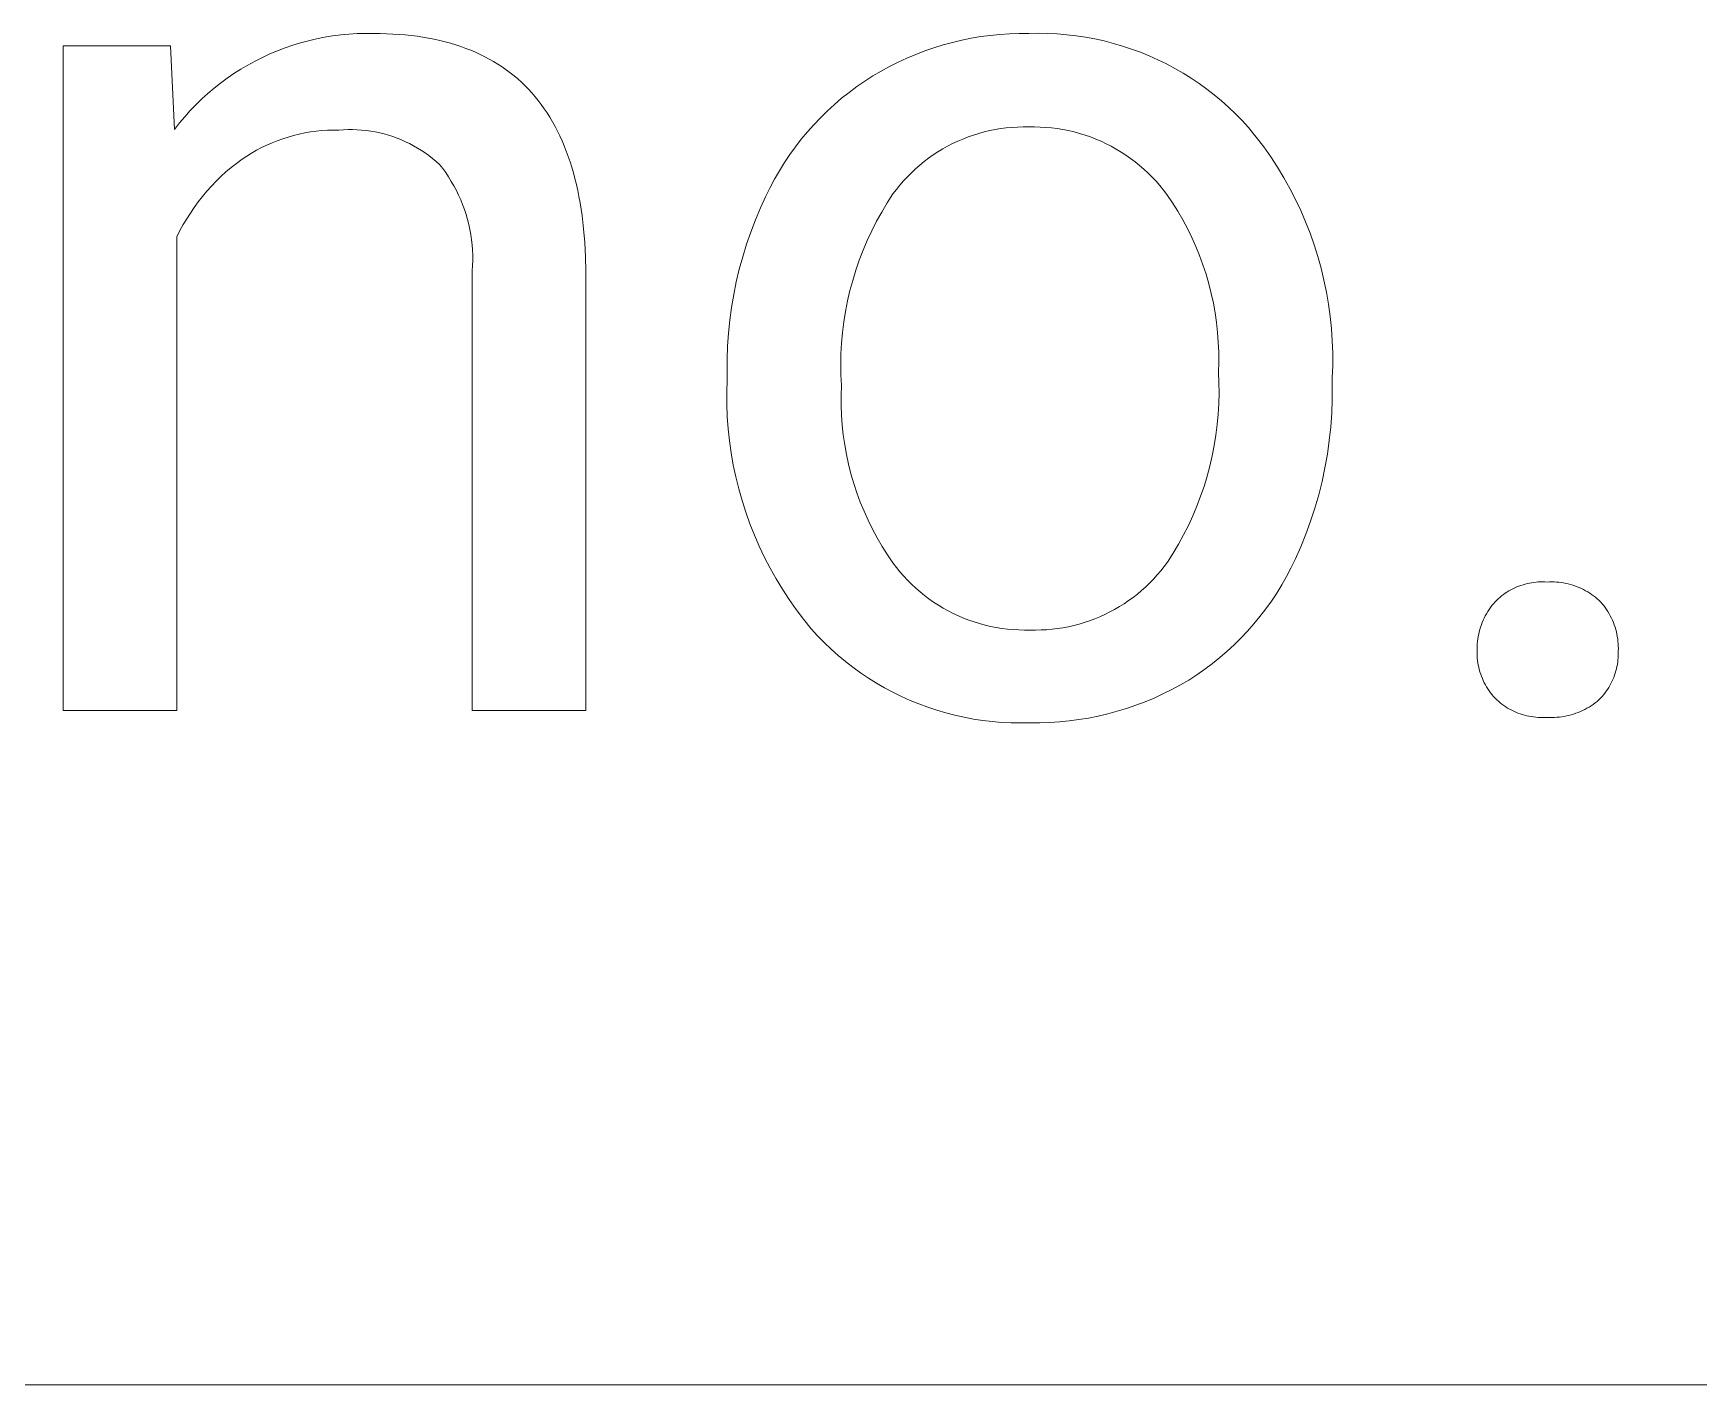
# Model space of a CAD drawing. Header units: millimetres. Extents: x 1434 to 4837, y 1889 to 4267.
# Drawn here: x 3919 to 3979, y 2079.7 to 2128.4 of the extents above; entities that cross this region are included whole.
import ezdxf

# ---------------------------------------------------------------- set-up
doc = ezdxf.new("R2010")
doc.units = ezdxf.units.MM
doc.header["$MEASUREMENT"] = 0
doc.layers.add('Domyślny', color=7, linetype='Continuous', true_color=0x000000)

msp = doc.modelspace()

# ---------------------------------------------------------------- linework, layer by layer
at = {"layer": 'Domyślny', "color": 18, "lineweight": 15, "true_color": 0x000000}
for p, q in [((3920.041, 2103.999), (3920.041, 2127.942)), ((3920.041, 2127.942), (3923.916, 2127.942)), ((3923.916, 2127.942), (3924.052, 2124.928)), ((3927.761, 2127.761), (3928.037, 2127.866)), ((3928.037, 2127.866), (3928.317, 2127.962)), ((3928.317, 2127.962), (3928.599, 2128.048)), ((3928.599, 2128.048), (3928.884, 2128.125)), ((3928.884, 2128.125), (3929.172, 2128.192)), ((3929.172, 2128.192), (3929.461, 2128.249)), ((3929.461, 2128.249), (3929.753, 2128.296)), ((3929.753, 2128.296), (3930.046, 2128.334)), ((3930.046, 2128.334), (3930.34, 2128.362)), ((3930.34, 2128.362), (3930.635, 2128.379)), ((3930.635, 2128.379), (3930.93, 2128.387)), ((3930.93, 2128.387), (3931.225, 2128.384)), ((3931.225, 2128.384), (3931.461, 2128.382)), ((3931.461, 2128.382), (3931.692, 2128.376)), ((3931.692, 2128.376), (3931.921, 2128.365)), ((3931.921, 2128.365), (3932.145, 2128.351)), ((3932.145, 2128.351), (3932.366, 2128.332)), ((3932.366, 2128.332), (3932.583, 2128.309)), ((3932.583, 2128.309), (3932.796, 2128.282)), ((3932.796, 2128.282), (3933.006, 2128.25)), ((3933.006, 2128.25), (3933.212, 2128.215)), ((3933.212, 2128.215), (3933.414, 2128.175)), ((3933.414, 2128.175), (3933.613, 2128.131)), ((3933.613, 2128.131), (3933.808, 2128.083)), ((3933.808, 2128.083), (3933.999, 2128.031)), ((3933.999, 2128.031), (3934.187, 2127.974)), ((3934.187, 2127.974), (3934.371, 2127.914)), ((3934.371, 2127.914), (3934.551, 2127.849)), ((3951.091, 2127.757), (3951.419, 2127.87)), ((3951.419, 2127.87), (3951.751, 2127.973)), ((3951.751, 2127.973), (3952.086, 2128.064)), ((3952.086, 2128.064), (3952.424, 2128.144)), ((3952.424, 2128.144), (3952.765, 2128.213)), ((3952.765, 2128.213), (3953.107, 2128.27)), ((3953.107, 2128.27), (3953.451, 2128.316)), ((3953.451, 2128.316), (3953.797, 2128.35)), ((3953.797, 2128.35), (3954.143, 2128.373)), ((3954.143, 2128.373), (3954.491, 2128.384)), ((3954.491, 2128.384), (3954.838, 2128.383)), ((3954.838, 2128.383), (3955.18, 2128.39)), ((3955.18, 2128.39), (3955.522, 2128.385)), ((3955.522, 2128.385), (3955.864, 2128.369)), ((3955.864, 2128.369), (3956.205, 2128.341)), ((3956.205, 2128.341), (3956.546, 2128.301)), ((3956.546, 2128.301), (3956.884, 2128.25)), ((3956.884, 2128.25), (3957.221, 2128.188)), ((3957.221, 2128.188), (3957.555, 2128.114)), ((3957.555, 2128.114), (3957.886, 2128.029)), ((3957.886, 2128.029), (3958.215, 2127.932)), ((3958.215, 2127.932), (3958.54, 2127.825)), ((3926.698, 2127.248), (3926.957, 2127.39)), ((3926.957, 2127.39), (3927.221, 2127.523)), ((3927.221, 2127.523), (3927.489, 2127.646)), ((3927.489, 2127.646), (3927.761, 2127.761)), ((3934.551, 2127.849), (3934.727, 2127.78)), ((3934.727, 2127.78), (3934.9, 2127.707)), ((3934.9, 2127.707), (3935.069, 2127.629)), ((3935.069, 2127.629), (3935.234, 2127.548)), ((3935.234, 2127.548), (3935.396, 2127.462)), ((3935.396, 2127.462), (3935.554, 2127.372)), ((3935.554, 2127.372), (3935.708, 2127.278)), ((3935.708, 2127.278), (3935.859, 2127.18)), ((3949.821, 2127.196), (3950.132, 2127.352)), ((3950.132, 2127.352), (3950.447, 2127.498)), ((3950.447, 2127.498), (3950.767, 2127.633)), ((3950.767, 2127.633), (3951.091, 2127.757)), ((3958.54, 2127.825), (3958.861, 2127.706)), ((3958.861, 2127.706), (3959.178, 2127.577)), ((3959.178, 2127.577), (3959.49, 2127.437)), ((3959.49, 2127.437), (3959.798, 2127.287)), ((3959.798, 2127.287), (3960.1, 2127.126)), ((3925.714, 2126.597), (3925.951, 2126.772)), ((3925.951, 2126.772), (3926.195, 2126.939)), ((3926.195, 2126.939), (3926.444, 2127.098)), ((3926.444, 2127.098), (3926.698, 2127.248)), ((3935.859, 2127.18), (3936.006, 2127.077)), ((3936.006, 2127.077), (3936.149, 2126.97)), ((3936.149, 2126.97), (3936.289, 2126.86)), ((3936.289, 2126.86), (3936.425, 2126.745)), ((3936.425, 2126.745), (3936.557, 2126.625)), ((3948.642, 2126.47), (3948.926, 2126.667)), ((3948.926, 2126.667), (3949.217, 2126.853)), ((3949.217, 2126.853), (3949.516, 2127.03)), ((3949.516, 2127.03), (3949.821, 2127.196)), ((3960.1, 2127.126), (3960.397, 2126.955)), ((3960.397, 2126.955), (3960.687, 2126.774)), ((3960.687, 2126.774), (3960.972, 2126.583)), ((3925.038, 2126.025), (3925.257, 2126.223)), ((3925.257, 2126.223), (3925.482, 2126.414)), ((3925.482, 2126.414), (3925.714, 2126.597)), ((3936.557, 2126.625), (3936.686, 2126.502)), ((3936.686, 2126.502), (3936.811, 2126.374)), ((3936.811, 2126.374), (3936.932, 2126.243)), ((3936.932, 2126.243), (3937.049, 2126.107)), ((3937.049, 2126.107), (3937.163, 2125.967)), ((3948.094, 2126.049), (3948.364, 2126.264)), ((3948.364, 2126.264), (3948.642, 2126.47)), ((3960.972, 2126.583), (3961.249, 2126.383)), ((3961.249, 2126.383), (3961.52, 2126.173)), ((3961.52, 2126.173), (3961.783, 2125.955)), ((3924.424, 2125.387), (3924.622, 2125.606)), ((3924.622, 2125.606), (3924.826, 2125.819)), ((3924.826, 2125.819), (3925.038, 2126.025)), ((3937.163, 2125.967), (3937.273, 2125.822)), ((3937.273, 2125.822), (3937.38, 2125.674)), ((3937.38, 2125.674), (3937.483, 2125.521)), ((3937.483, 2125.521), (3937.582, 2125.364)), ((3947.329, 2125.349), (3947.576, 2125.591)), ((3947.576, 2125.591), (3947.831, 2125.825)), ((3947.831, 2125.825), (3948.094, 2126.049)), ((3961.783, 2125.955), (3962.039, 2125.727)), ((3962.039, 2125.727), (3962.287, 2125.491)), ((3962.287, 2125.491), (3962.527, 2125.247)), ((3924.052, 2124.928), (3924.234, 2125.161)), ((3924.234, 2125.161), (3924.424, 2125.387)), ((3929.157, 2124.865), (3928.953, 2124.837)), ((3929.361, 2124.886), (3929.157, 2124.865)), ((3929.567, 2124.899), (3929.361, 2124.886)), ((3929.773, 2124.906), (3929.567, 2124.899)), ((3929.979, 2124.905), (3929.773, 2124.906)), ((3930.142, 2124.917), (3929.979, 2124.905)), ((3930.307, 2124.923), (3930.142, 2124.917)), ((3930.471, 2124.923), (3930.307, 2124.923)), ((3930.635, 2124.917), (3930.471, 2124.923)), ((3930.799, 2124.906), (3930.635, 2124.917)), ((3930.962, 2124.889), (3930.799, 2124.906)), ((3931.125, 2124.867), (3930.962, 2124.889)), ((3931.287, 2124.838), (3931.125, 2124.867)), ((3937.582, 2125.364), (3937.678, 2125.203)), ((3937.678, 2125.203), (3937.769, 2125.038)), ((3937.769, 2125.038), (3937.858, 2124.869)), ((3937.858, 2124.869), (3937.942, 2124.695)), ((3946.86, 2124.841), (3947.09, 2125.099)), ((3947.09, 2125.099), (3947.329, 2125.349)), ((3953.428, 2124.884), (3953.231, 2124.837)), ((3953.627, 2124.924), (3953.428, 2124.884)), ((3953.827, 2124.957), (3953.627, 2124.924)), ((3954.028, 2124.983), (3953.827, 2124.957)), ((3954.23, 2125.002), (3954.028, 2124.983)), ((3954.432, 2125.014), (3954.23, 2125.002)), ((3954.635, 2125.02), (3954.432, 2125.014)), ((3954.838, 2125.018), (3954.635, 2125.02)), ((3955.044, 2125.02), (3954.838, 2125.018)), ((3955.249, 2125.015), (3955.044, 2125.02)), ((3955.455, 2125.003), (3955.249, 2125.015)), ((3955.66, 2124.985), (3955.455, 2125.003)), ((3955.864, 2124.959), (3955.66, 2124.985)), ((3956.067, 2124.925), (3955.864, 2124.959)), ((3956.269, 2124.885), (3956.067, 2124.925)), ((3956.469, 2124.838), (3956.269, 2124.885)), ((3962.527, 2125.247), (3962.759, 2124.995)), ((3962.759, 2124.995), (3963.036, 2124.651)), ((3927.195, 2124.273), (3927.013, 2124.177)), ((3927.381, 2124.362), (3927.195, 2124.273)), ((3927.569, 2124.445), (3927.381, 2124.362)), ((3927.76, 2124.522), (3927.569, 2124.445)), ((3927.954, 2124.591), (3927.76, 2124.522)), ((3928.15, 2124.654), (3927.954, 2124.591)), ((3928.348, 2124.71), (3928.15, 2124.654)), ((3928.548, 2124.759), (3928.348, 2124.71)), ((3928.75, 2124.802), (3928.548, 2124.759)), ((3928.953, 2124.837), (3928.75, 2124.802)), ((3931.448, 2124.805), (3931.287, 2124.838)), ((3931.607, 2124.765), (3931.448, 2124.805)), ((3931.765, 2124.72), (3931.607, 2124.765)), ((3931.922, 2124.67), (3931.765, 2124.72)), ((3932.076, 2124.614), (3931.922, 2124.67)), ((3932.229, 2124.553), (3932.076, 2124.614)), ((3932.379, 2124.487), (3932.229, 2124.553)), ((3932.527, 2124.416), (3932.379, 2124.487)), ((3932.673, 2124.339), (3932.527, 2124.416)), ((3932.815, 2124.258), (3932.673, 2124.339)), ((3932.955, 2124.172), (3932.815, 2124.258)), ((3937.942, 2124.695), (3938.023, 2124.517)), ((3938.023, 2124.517), (3938.1, 2124.335)), ((3938.1, 2124.335), (3938.173, 2124.149)), ((3946.226, 2124.021), (3946.428, 2124.302)), ((3946.428, 2124.302), (3946.64, 2124.575)), ((3946.64, 2124.575), (3946.86, 2124.841)), ((3951.912, 2124.323), (3951.735, 2124.224)), ((3952.092, 2124.416), (3951.912, 2124.323)), ((3952.275, 2124.502), (3952.092, 2124.416)), ((3952.461, 2124.583), (3952.275, 2124.502)), ((3952.65, 2124.656), (3952.461, 2124.583)), ((3952.842, 2124.723), (3952.65, 2124.656)), ((3953.035, 2124.784), (3952.842, 2124.723)), ((3953.231, 2124.837), (3953.035, 2124.784)), ((3956.668, 2124.784), (3956.469, 2124.838)), ((3956.864, 2124.724), (3956.668, 2124.784)), ((3957.059, 2124.656), (3956.864, 2124.724)), ((3957.25, 2124.582), (3957.059, 2124.656)), ((3957.44, 2124.501), (3957.25, 2124.582)), ((3957.626, 2124.414), (3957.44, 2124.501)), ((3957.809, 2124.32), (3957.626, 2124.414)), ((3957.989, 2124.22), (3957.809, 2124.32)), ((3963.036, 2124.651), (3963.303, 2124.298)), ((3963.303, 2124.298), (3963.556, 2123.936)), ((3926.291, 2123.706), (3926.098, 2123.553)), ((3926.488, 2123.852), (3926.291, 2123.706)), ((3926.66, 2123.966), (3926.488, 2123.852)), ((3926.835, 2124.074), (3926.66, 2123.966)), ((3927.013, 2124.177), (3926.835, 2124.074)), ((3933.092, 2124.08), (3932.955, 2124.172)), ((3933.225, 2123.985), (3933.092, 2124.08)), ((3933.355, 2123.884), (3933.225, 2123.985)), ((3933.482, 2123.779), (3933.355, 2123.884)), ((3933.605, 2123.67), (3933.482, 2123.779)), ((3933.719, 2123.523), (3933.605, 2123.67)), ((3938.173, 2124.149), (3938.243, 2123.959)), ((3938.243, 2123.959), (3938.309, 2123.764)), ((3938.309, 2123.764), (3938.372, 2123.566)), ((3945.851, 2123.44), (3946.033, 2123.734)), ((3946.033, 2123.734), (3946.226, 2124.021)), ((3951.064, 2123.769), (3950.907, 2123.641)), ((3951.226, 2123.891), (3951.064, 2123.769)), ((3951.391, 2124.008), (3951.226, 2123.891)), ((3951.561, 2124.119), (3951.391, 2124.008)), ((3951.735, 2124.224), (3951.561, 2124.119)), ((3958.165, 2124.114), (3957.989, 2124.22)), ((3958.338, 2124.002), (3958.165, 2124.114)), ((3958.506, 2123.884), (3958.338, 2124.002)), ((3958.671, 2123.76), (3958.506, 2123.884)), ((3958.831, 2123.631), (3958.671, 2123.76)), ((3963.556, 2123.936), (3963.798, 2123.566)), ((3925.553, 2123.059), (3925.383, 2122.882)), ((3925.729, 2123.23), (3925.553, 2123.059)), ((3925.911, 2123.395), (3925.729, 2123.23)), ((3926.098, 2123.553), (3925.911, 2123.395)), ((3933.828, 2123.372), (3933.719, 2123.523)), ((3933.932, 2123.217), (3933.828, 2123.372)), ((3934.03, 2123.058), (3933.932, 2123.217)), ((3934.123, 2122.896), (3934.03, 2123.058)), ((3938.372, 2123.566), (3938.431, 2123.363)), ((3938.431, 2123.363), (3938.486, 2123.156)), ((3938.486, 2123.156), (3938.537, 2122.944)), ((3945.516, 2122.835), (3945.678, 2123.141)), ((3945.678, 2123.141), (3945.851, 2123.44)), ((3950.325, 2123.077), (3950.192, 2122.924)), ((3950.463, 2123.225), (3950.325, 2123.077)), ((3950.606, 2123.369), (3950.463, 2123.225)), ((3950.754, 2123.508), (3950.606, 2123.369)), ((3950.907, 2123.641), (3950.754, 2123.508)), ((3958.986, 2123.496), (3958.831, 2123.631)), ((3959.137, 2123.356), (3958.986, 2123.496)), ((3959.282, 2123.21), (3959.137, 2123.356)), ((3959.423, 2123.06), (3959.282, 2123.21)), ((3959.558, 2122.905), (3959.423, 2123.06)), ((3963.798, 2123.566), (3964.027, 2123.188)), ((3964.027, 2123.188), (3964.242, 2122.802)), ((3925.061, 2122.512), (3924.909, 2122.319)), ((3925.219, 2122.7), (3925.061, 2122.512)), ((3925.383, 2122.882), (3925.219, 2122.7)), ((3934.211, 2122.732), (3934.123, 2122.896)), ((3934.292, 2122.564), (3934.211, 2122.732)), ((3934.368, 2122.393), (3934.292, 2122.564)), ((3938.537, 2122.944), (3938.585, 2122.729)), ((3938.585, 2122.729), (3938.629, 2122.509)), ((3938.629, 2122.509), (3938.67, 2122.286)), ((3945.169, 2122.1), (3945.365, 2122.525)), ((3945.365, 2122.525), (3945.516, 2122.835)), ((3949.943, 2122.604), (3949.735, 2122.282)), ((3950.065, 2122.766), (3949.943, 2122.604)), ((3950.192, 2122.924), (3950.065, 2122.766)), ((3959.688, 2122.745), (3959.558, 2122.905)), ((3959.812, 2122.581), (3959.688, 2122.745)), ((3960.013, 2122.286), (3959.812, 2122.581)), ((3964.242, 2122.802), (3964.445, 2122.409)), ((3924.626, 2121.918), (3924.494, 2121.711)), ((3924.764, 2122.121), (3924.626, 2121.918)), ((3924.909, 2122.319), (3924.764, 2122.121)), ((3934.438, 2122.22), (3934.368, 2122.393)), ((3934.502, 2122.045), (3934.438, 2122.22)), ((3934.56, 2121.868), (3934.502, 2122.045)), ((3934.612, 2121.689), (3934.56, 2121.868)), ((3938.67, 2122.286), (3938.707, 2122.058)), ((3938.707, 2122.058), (3938.74, 2121.825)), ((3944.987, 2121.67), (3945.169, 2122.1)), ((3949.538, 2121.954), (3949.353, 2121.619)), ((3949.735, 2122.282), (3949.538, 2121.954)), ((3960.203, 2121.984), (3960.013, 2122.286)), ((3960.382, 2121.676), (3960.203, 2121.984)), ((3964.445, 2122.409), (3964.634, 2122.01)), ((3964.634, 2122.01), (3964.809, 2121.604)), ((3924.253, 2121.284), (3924.143, 2121.064)), ((3924.37, 2121.499), (3924.253, 2121.284)), ((3924.494, 2121.711), (3924.37, 2121.499)), ((3934.657, 2121.508), (3934.612, 2121.689)), ((3934.697, 2121.325), (3934.657, 2121.508)), ((3934.73, 2121.142), (3934.697, 2121.325)), ((3938.74, 2121.825), (3938.795, 2121.349)), ((3938.795, 2121.349), (3938.836, 2120.855)), ((3944.819, 2121.233), (3944.987, 2121.67)), ((3949.18, 2121.277), (3949.018, 2120.93)), ((3949.353, 2121.619), (3949.18, 2121.277)), ((3960.551, 2121.361), (3960.382, 2121.676)), ((3960.708, 2121.041), (3960.551, 2121.361)), ((3964.809, 2121.604), (3964.97, 2121.193)), ((3924.143, 2121.064), (3924.143, 2103.999)), ((3934.756, 2120.957), (3934.73, 2121.142)), ((3934.777, 2120.772), (3934.756, 2120.957)), ((3934.791, 2120.586), (3934.777, 2120.772)), ((3938.836, 2120.855), (3938.862, 2120.345)), ((3944.529, 2120.345), (3944.667, 2120.791)), ((3944.667, 2120.791), (3944.819, 2121.233)), ((3949.018, 2120.93), (3948.868, 2120.577)), ((3960.854, 2120.716), (3960.708, 2121.041)), ((3960.989, 2120.386), (3960.854, 2120.716)), ((3964.97, 2121.193), (3965.118, 2120.776)), ((3965.118, 2120.776), (3965.251, 2120.354)), ((3934.799, 2120.399), (3934.791, 2120.586)), ((3934.795, 2120.026), (3934.8, 2120.213)), ((3934.8, 2120.213), (3934.799, 2120.399)), ((3938.862, 2120.345), (3938.874, 2119.818)), ((3944.406, 2119.894), (3944.529, 2120.345)), ((3948.731, 2120.22), (3948.606, 2119.858)), ((3948.868, 2120.577), (3948.731, 2120.22)), ((3961.113, 2120.051), (3960.989, 2120.386)), ((3965.251, 2120.354), (3965.37, 2119.929)), ((3934.783, 2119.84), (3934.795, 2120.026)), ((3934.783, 2103.999), (3934.783, 2119.84)), ((3938.874, 2119.818), (3938.874, 2103.999)), ((3944.298, 2119.439), (3944.406, 2119.894)), ((3948.494, 2119.492), (3948.394, 2119.122)), ((3948.606, 2119.858), (3948.494, 2119.492)), ((3961.224, 2119.712), (3961.113, 2120.051)), ((3961.324, 2119.369), (3961.224, 2119.712)), ((3965.37, 2119.929), (3965.474, 2119.499)), ((3965.474, 2119.499), (3965.563, 2119.066)), ((3944.127, 2118.52), (3944.205, 2118.981)), ((3944.205, 2118.981), (3944.298, 2119.439)), ((3948.394, 2119.122), (3948.308, 2118.749)), ((3961.411, 2119.023), (3961.324, 2119.369)), ((3961.487, 2118.675), (3961.411, 2119.023)), ((3965.563, 2119.066), (3965.638, 2118.631)), ((3944.065, 2118.057), (3944.127, 2118.52)), ((3948.234, 2118.373), (3948.173, 2117.995)), ((3948.308, 2118.749), (3948.234, 2118.373)), ((3961.55, 2118.324), (3961.487, 2118.675)), ((3961.601, 2117.971), (3961.55, 2118.324)), ((3965.638, 2118.631), (3965.698, 2118.193)), ((3944.018, 2117.591), (3944.065, 2118.057)), ((3948.173, 2117.995), (3948.125, 2117.615)), ((3961.64, 2117.616), (3961.601, 2117.971)), ((3965.698, 2118.193), (3965.743, 2117.753)), ((3965.743, 2117.753), (3965.773, 2117.312)), ((3943.971, 2116.658), (3943.987, 2117.125)), ((3943.987, 2117.125), (3944.018, 2117.591)), ((3948.091, 2117.234), (3948.069, 2116.851)), ((3948.125, 2117.615), (3948.091, 2117.234)), ((3961.666, 2117.26), (3961.64, 2117.616)), ((3961.68, 2116.904), (3961.666, 2117.26)), ((3965.773, 2117.312), (3965.788, 2116.87)), ((3943.971, 2116.19), (3943.971, 2116.658)), ((3948.069, 2116.851), (3948.061, 2116.469)), ((3948.061, 2116.469), (3948.066, 2116.086)), ((3961.671, 2116.19), (3961.682, 2116.547)), ((3961.682, 2116.547), (3961.68, 2116.904)), ((3965.788, 2116.87), (3965.788, 2116.428)), ((3943.957, 2115.467), (3943.971, 2115.907)), ((3943.971, 2115.907), (3943.971, 2116.19)), ((3948.066, 2116.086), (3948.084, 2115.703)), ((3961.688, 2115.811), (3961.671, 2116.19)), ((3965.788, 2116.428), (3965.773, 2115.986)), ((3965.773, 2115.986), (3965.773, 2115.703)), ((3943.959, 2115.027), (3943.957, 2115.467)), ((3948.084, 2115.703), (3948.073, 2115.346)), ((3948.073, 2115.346), (3948.074, 2114.99)), ((3961.683, 2115.052), (3961.692, 2115.432)), ((3961.692, 2115.432), (3961.688, 2115.811)), ((3965.773, 2115.703), (3965.772, 2115.206)), ((3943.975, 2114.587), (3943.959, 2115.027)), ((3948.074, 2114.99), (3948.088, 2114.633)), ((3961.627, 2114.295), (3961.662, 2114.673)), ((3961.662, 2114.673), (3961.683, 2115.052)), ((3965.753, 2114.709), (3965.717, 2114.214)), ((3965.772, 2115.206), (3965.753, 2114.709)), ((3944.007, 2114.148), (3943.975, 2114.587)), ((3944.053, 2113.711), (3944.007, 2114.148)), ((3948.088, 2114.633), (3948.114, 2114.277)), ((3948.114, 2114.277), (3948.153, 2113.923)), ((3961.579, 2113.919), (3961.627, 2114.295)), ((3965.717, 2114.214), (3965.665, 2113.719)), ((3944.114, 2113.275), (3944.053, 2113.711)), ((3948.153, 2113.923), (3948.204, 2113.57)), ((3948.204, 2113.57), (3948.267, 2113.218)), ((3961.446, 2113.172), (3961.519, 2113.544)), ((3961.519, 2113.544), (3961.579, 2113.919)), ((3965.665, 2113.719), (3965.595, 2113.227)), ((3944.19, 2112.841), (3944.114, 2113.275)), ((3948.267, 2113.218), (3948.343, 2112.87)), ((3948.343, 2112.87), (3948.43, 2112.524)), ((3961.36, 2112.802), (3961.446, 2113.172)), ((3965.595, 2113.227), (3965.508, 2112.738)), ((3944.28, 2112.41), (3944.19, 2112.841)), ((3944.385, 2111.983), (3944.28, 2112.41)), ((3948.43, 2112.524), (3948.53, 2112.181)), ((3961.151, 2112.072), (3961.262, 2112.435)), ((3961.262, 2112.435), (3961.36, 2112.802)), ((3965.508, 2112.738), (3965.404, 2112.252)), ((3944.504, 2111.559), (3944.385, 2111.983)), ((3948.53, 2112.181), (3948.641, 2111.842)), ((3948.641, 2111.842), (3948.765, 2111.508)), ((3960.893, 2111.358), (3961.028, 2111.713)), ((3961.028, 2111.713), (3961.151, 2112.072)), ((3965.284, 2111.77), (3965.147, 2111.292)), ((3965.404, 2112.252), (3965.284, 2111.77)), ((3944.638, 2111.14), (3944.504, 2111.559)), ((3944.786, 2110.725), (3944.638, 2111.14)), ((3948.765, 2111.508), (3948.9, 2111.177)), ((3948.9, 2111.177), (3949.046, 2110.852)), ((3960.745, 2111.009), (3960.893, 2111.358)), ((3965.147, 2111.292), (3964.993, 2110.819)), ((3944.948, 2110.316), (3944.786, 2110.725)), ((3949.046, 2110.852), (3949.204, 2110.532)), ((3949.204, 2110.532), (3949.372, 2110.217)), ((3960.415, 2110.325), (3960.586, 2110.664)), ((3960.586, 2110.664), (3960.745, 2111.009)), ((3964.993, 2110.819), (3964.823, 2110.352)), ((3945.123, 2109.913), (3944.948, 2110.316)), ((3945.312, 2109.515), (3945.123, 2109.913)), ((3949.372, 2110.217), (3949.552, 2109.909)), ((3949.552, 2109.909), (3949.742, 2109.607)), ((3960.04, 2109.666), (3960.233, 2109.992)), ((3960.233, 2109.992), (3960.415, 2110.325)), ((3964.637, 2109.891), (3964.436, 2109.437)), ((3964.823, 2110.352), (3964.637, 2109.891)), ((3945.515, 2109.124), (3945.312, 2109.515)), ((3949.742, 2109.607), (3949.943, 2109.312)), ((3949.943, 2109.312), (3950.066, 2109.149)), ((3959.717, 2109.187), (3959.835, 2109.346)), ((3959.835, 2109.346), (3960.04, 2109.666)), ((3964.436, 2109.437), (3964.285, 2109.126)), ((3945.73, 2108.741), (3945.515, 2109.124)), ((3945.959, 2108.365), (3945.73, 2108.741)), ((3950.066, 2109.149), (3950.195, 2108.991)), ((3950.195, 2108.991), (3950.329, 2108.837)), ((3950.329, 2108.837), (3950.469, 2108.688)), ((3950.469, 2108.688), (3950.614, 2108.544)), ((3959.193, 2108.592), (3959.331, 2108.734)), ((3959.331, 2108.734), (3959.465, 2108.881)), ((3959.465, 2108.881), (3959.594, 2109.031)), ((3959.594, 2109.031), (3959.717, 2109.187)), ((3964.124, 2108.821), (3963.952, 2108.521)), ((3964.285, 2109.126), (3964.124, 2108.821)), ((3946.2, 2107.996), (3945.959, 2108.365)), ((3950.614, 2108.544), (3950.763, 2108.405)), ((3950.763, 2108.405), (3950.918, 2108.271)), ((3950.918, 2108.271), (3951.077, 2108.142)), ((3951.077, 2108.142), (3951.24, 2108.02)), ((3958.433, 2107.957), (3958.593, 2108.074)), ((3958.593, 2108.074), (3958.749, 2108.195)), ((3958.749, 2108.195), (3958.902, 2108.323)), ((3958.902, 2108.323), (3959.049, 2108.455)), ((3959.049, 2108.455), (3959.193, 2108.592)), ((3963.77, 2108.228), (3963.579, 2107.941)), ((3963.952, 2108.521), (3963.77, 2108.228)), ((3971.751, 2108.022), (3971.811, 2108.074)), ((3971.811, 2108.074), (3971.873, 2108.125)), ((3971.873, 2108.125), (3971.936, 2108.173)), ((3971.936, 2108.173), (3972.001, 2108.22)), ((3972.001, 2108.22), (3972.068, 2108.264)), ((3972.068, 2108.264), (3972.136, 2108.306)), ((3972.136, 2108.306), (3972.206, 2108.345)), ((3972.206, 2108.345), (3972.277, 2108.382)), ((3972.277, 2108.382), (3972.349, 2108.417)), ((3972.349, 2108.417), (3972.422, 2108.449)), ((3972.422, 2108.449), (3972.496, 2108.478)), ((3972.496, 2108.478), (3972.571, 2108.505)), ((3972.571, 2108.505), (3972.648, 2108.53)), ((3972.648, 2108.53), (3972.724, 2108.552)), ((3972.724, 2108.552), (3972.802, 2108.571)), ((3972.802, 2108.571), (3972.88, 2108.588)), ((3972.88, 2108.588), (3972.959, 2108.602)), ((3972.959, 2108.602), (3973.038, 2108.613)), ((3973.038, 2108.613), (3973.118, 2108.622)), ((3973.118, 2108.622), (3973.197, 2108.628)), ((3973.197, 2108.628), (3973.277, 2108.631)), ((3973.277, 2108.631), (3973.357, 2108.631)), ((3973.357, 2108.631), (3973.437, 2108.629)), ((3973.437, 2108.629), (3973.517, 2108.624)), ((3973.517, 2108.624), (3973.601, 2108.629)), ((3973.601, 2108.629), (3973.686, 2108.63)), ((3973.686, 2108.63), (3973.771, 2108.629)), ((3973.771, 2108.629), (3973.855, 2108.624)), ((3973.855, 2108.624), (3973.94, 2108.617)), ((3973.94, 2108.617), (3974.024, 2108.607)), ((3974.024, 2108.607), (3974.107, 2108.594)), ((3974.107, 2108.594), (3974.191, 2108.579)), ((3974.191, 2108.579), (3974.273, 2108.56)), ((3974.273, 2108.56), (3974.355, 2108.539)), ((3974.355, 2108.539), (3974.436, 2108.515)), ((3974.436, 2108.515), (3974.517, 2108.488)), ((3974.517, 2108.488), (3974.596, 2108.459)), ((3974.596, 2108.459), (3974.674, 2108.427)), ((3974.674, 2108.427), (3974.752, 2108.392)), ((3974.752, 2108.392), (3974.828, 2108.355)), ((3974.828, 2108.355), (3974.902, 2108.315)), ((3974.902, 2108.315), (3974.976, 2108.272)), ((3974.976, 2108.272), (3975.048, 2108.228)), ((3975.048, 2108.228), (3975.118, 2108.18)), ((3975.118, 2108.18), (3975.187, 2108.131)), ((3975.187, 2108.131), (3975.253, 2108.079)), ((3975.253, 2108.079), (3975.319, 2108.025)), ((3946.454, 2107.637), (3946.2, 2107.996)), ((3946.719, 2107.286), (3946.454, 2107.637)), ((3951.24, 2108.02), (3951.407, 2107.902)), ((3951.407, 2107.902), (3951.579, 2107.791)), ((3951.579, 2107.791), (3951.754, 2107.686)), ((3951.754, 2107.686), (3951.932, 2107.587)), ((3951.932, 2107.587), (3952.114, 2107.494)), ((3952.114, 2107.494), (3952.299, 2107.408)), ((3957.396, 2107.377), (3957.576, 2107.459)), ((3957.576, 2107.459), (3957.754, 2107.547)), ((3957.754, 2107.547), (3957.929, 2107.641)), ((3957.929, 2107.641), (3958.1, 2107.74)), ((3958.1, 2107.74), (3958.268, 2107.846)), ((3958.268, 2107.846), (3958.433, 2107.957)), ((3963.378, 2107.66), (3963.168, 2107.386)), ((3963.579, 2107.941), (3963.378, 2107.66)), ((3971.287, 2107.408), (3971.33, 2107.484)), ((3971.33, 2107.484), (3971.375, 2107.56)), ((3971.375, 2107.56), (3971.422, 2107.633)), ((3971.422, 2107.633), (3971.472, 2107.705)), ((3971.472, 2107.705), (3971.524, 2107.775)), ((3971.524, 2107.775), (3971.579, 2107.844)), ((3971.579, 2107.844), (3971.636, 2107.91)), ((3971.636, 2107.91), (3971.692, 2107.967)), ((3971.692, 2107.967), (3971.751, 2108.022)), ((3975.319, 2108.025), (3975.382, 2107.969)), ((3975.382, 2107.969), (3975.443, 2107.91)), ((3975.443, 2107.91), (3975.5, 2107.844)), ((3975.5, 2107.844), (3975.555, 2107.776)), ((3975.555, 2107.776), (3975.607, 2107.706)), ((3975.607, 2107.706), (3975.657, 2107.634)), ((3975.657, 2107.634), (3975.705, 2107.56)), ((3975.705, 2107.56), (3975.749, 2107.485)), ((3975.749, 2107.485), (3975.791, 2107.408)), ((3946.996, 2106.944), (3946.719, 2107.286)), ((3947.226, 2106.692), (3946.996, 2106.944)), ((3952.299, 2107.408), (3952.487, 2107.328)), ((3952.487, 2107.328), (3952.678, 2107.254)), ((3952.678, 2107.254), (3952.871, 2107.187)), ((3952.871, 2107.187), (3953.066, 2107.127)), ((3953.066, 2107.127), (3953.263, 2107.074)), ((3953.263, 2107.074), (3953.462, 2107.028)), ((3953.462, 2107.028), (3953.663, 2106.988)), ((3953.663, 2106.988), (3953.865, 2106.955)), ((3953.865, 2106.955), (3954.067, 2106.93)), ((3954.067, 2106.93), (3954.271, 2106.911)), ((3954.271, 2106.911), (3954.475, 2106.9)), ((3954.475, 2106.9), (3954.679, 2106.896)), ((3954.679, 2106.896), (3954.883, 2106.898)), ((3954.883, 2106.898), (3955.081, 2106.895)), ((3955.081, 2106.895), (3955.28, 2106.899)), ((3955.28, 2106.899), (3955.478, 2106.91)), ((3955.478, 2106.91), (3955.675, 2106.927)), ((3955.675, 2106.927), (3955.872, 2106.951)), ((3955.872, 2106.951), (3956.068, 2106.981)), ((3956.068, 2106.981), (3956.263, 2107.018)), ((3956.263, 2107.018), (3956.457, 2107.062)), ((3956.457, 2107.062), (3956.648, 2107.112)), ((3956.648, 2107.112), (3956.838, 2107.169)), ((3956.838, 2107.169), (3957.027, 2107.232)), ((3957.027, 2107.232), (3957.212, 2107.302)), ((3957.212, 2107.302), (3957.396, 2107.377)), ((3962.72, 2106.861), (3962.483, 2106.61)), ((3962.948, 2107.12), (3962.72, 2106.861)), ((3963.168, 2107.386), (3962.948, 2107.12)), ((3971.068, 2106.837), (3971.091, 2106.921)), ((3971.091, 2106.921), (3971.117, 2107.005)), ((3971.117, 2107.005), (3971.145, 2107.088)), ((3971.145, 2107.088), (3971.177, 2107.169)), ((3971.177, 2107.169), (3971.211, 2107.25)), ((3971.211, 2107.25), (3971.248, 2107.329)), ((3971.248, 2107.329), (3971.287, 2107.408)), ((3975.791, 2107.408), (3975.831, 2107.33)), ((3975.831, 2107.33), (3975.867, 2107.251)), ((3975.867, 2107.251), (3975.901, 2107.17)), ((3975.901, 2107.17), (3975.932, 2107.088)), ((3975.932, 2107.088), (3975.96, 2107.005)), ((3975.96, 2107.005), (3975.985, 2106.921)), ((3975.985, 2106.921), (3976.008, 2106.837)), ((3947.465, 2106.448), (3947.226, 2106.692)), ((3947.711, 2106.212), (3947.465, 2106.448)), ((3962.237, 2106.367), (3961.984, 2106.133)), ((3962.483, 2106.61), (3962.237, 2106.367)), ((3970.989, 2106.23), (3970.992, 2106.318)), ((3970.992, 2106.318), (3970.997, 2106.405)), ((3970.997, 2106.405), (3971.005, 2106.492)), ((3971.005, 2106.492), (3971.016, 2106.579)), ((3971.016, 2106.579), (3971.031, 2106.666)), ((3971.031, 2106.666), (3971.048, 2106.752)), ((3971.048, 2106.752), (3971.068, 2106.837)), ((3976.008, 2106.837), (3976.027, 2106.751)), ((3976.027, 2106.751), (3976.043, 2106.666)), ((3976.043, 2106.666), (3976.057, 2106.579)), ((3976.057, 2106.579), (3976.067, 2106.492)), ((3976.067, 2106.492), (3976.074, 2106.405)), ((3976.074, 2106.405), (3976.078, 2106.318)), ((3976.078, 2106.318), (3976.08, 2106.23)), ((3947.966, 2105.985), (3947.711, 2106.212)), ((3948.228, 2105.767), (3947.966, 2105.985)), ((3948.497, 2105.557), (3948.228, 2105.767)), ((3961.454, 2105.69), (3961.178, 2105.483)), ((3961.722, 2105.907), (3961.454, 2105.69)), ((3961.984, 2106.133), (3961.722, 2105.907)), ((3970.99, 2106.143), (3970.989, 2106.23)), ((3970.99, 2106.058), (3970.99, 2106.143)), ((3970.993, 2105.973), (3970.99, 2106.058)), ((3970.998, 2105.889), (3970.993, 2105.973)), ((3971.007, 2105.805), (3970.998, 2105.889)), ((3971.019, 2105.721), (3971.007, 2105.805)), ((3971.033, 2105.637), (3971.019, 2105.721)), ((3976.045, 2105.659), (3976.03, 2105.58)), ((3976.057, 2105.739), (3976.045, 2105.659)), ((3976.067, 2105.819), (3976.057, 2105.739)), ((3976.074, 2105.9), (3976.067, 2105.819)), ((3976.078, 2105.981), (3976.074, 2105.9)), ((3976.08, 2106.23), (3976.078, 2106.143)), ((3976.078, 2106.143), (3976.079, 2106.062)), ((3976.079, 2106.062), (3976.078, 2105.981)), ((3948.774, 2105.357), (3948.497, 2105.557)), ((3949.057, 2105.167), (3948.774, 2105.357)), ((3949.346, 2104.986), (3949.057, 2105.167)), ((3960.606, 2105.097), (3960.3, 2104.919)), ((3960.895, 2105.285), (3960.606, 2105.097)), ((3961.178, 2105.483), (3960.895, 2105.285)), ((3971.051, 2105.554), (3971.033, 2105.637)), ((3971.071, 2105.472), (3971.051, 2105.554)), ((3971.094, 2105.391), (3971.071, 2105.472)), ((3971.12, 2105.31), (3971.094, 2105.391)), ((3971.149, 2105.23), (3971.12, 2105.31)), ((3971.18, 2105.152), (3971.149, 2105.23)), ((3971.214, 2105.074), (3971.18, 2105.152)), ((3971.251, 2104.998), (3971.214, 2105.074)), ((3975.883, 2105.117), (3975.85, 2105.044)), ((3975.914, 2105.192), (3975.883, 2105.117)), ((3975.943, 2105.268), (3975.914, 2105.192)), ((3975.968, 2105.345), (3975.943, 2105.268)), ((3975.991, 2105.422), (3975.968, 2105.345)), ((3976.012, 2105.501), (3975.991, 2105.422)), ((3976.03, 2105.58), (3976.012, 2105.501)), ((3949.641, 2104.815), (3949.346, 2104.986)), ((3949.942, 2104.654), (3949.641, 2104.815)), ((3950.248, 2104.504), (3949.942, 2104.654)), ((3950.559, 2104.364), (3950.248, 2104.504)), ((3959.673, 2104.594), (3959.352, 2104.448)), ((3959.989, 2104.752), (3959.673, 2104.594)), ((3960.3, 2104.919), (3959.989, 2104.752)), ((3971.29, 2104.923), (3971.251, 2104.998)), ((3971.333, 2104.849), (3971.29, 2104.923)), ((3971.377, 2104.777), (3971.333, 2104.849)), ((3971.424, 2104.707), (3971.377, 2104.777)), ((3971.474, 2104.638), (3971.424, 2104.707)), ((3971.525, 2104.571), (3971.474, 2104.638)), ((3971.579, 2104.506), (3971.525, 2104.571)), ((3971.636, 2104.443), (3971.579, 2104.506)), ((3975.497, 2104.503), (3975.443, 2104.443)), ((3975.549, 2104.565), (3975.497, 2104.503)), ((3975.599, 2104.629), (3975.549, 2104.565)), ((3975.647, 2104.694), (3975.599, 2104.629)), ((3975.692, 2104.761), (3975.647, 2104.694)), ((3975.735, 2104.83), (3975.692, 2104.761)), ((3975.776, 2104.9), (3975.735, 2104.83)), ((3975.814, 2104.971), (3975.776, 2104.9)), ((3975.85, 2105.044), (3975.814, 2104.971)), ((3924.143, 2103.999), (3920.041, 2103.999)), ((3938.874, 2103.999), (3934.783, 2103.999)), ((3950.875, 2104.235), (3950.559, 2104.364)), ((3951.195, 2104.116), (3950.875, 2104.235)), ((3951.518, 2104.009), (3951.195, 2104.116)), ((3951.846, 2103.912), (3951.518, 2104.009)), ((3952.176, 2103.827), (3951.846, 2103.912)), ((3957.682, 2103.878), (3957.338, 2103.797)), ((3958.023, 2103.97), (3957.682, 2103.878)), ((3958.361, 2104.073), (3958.023, 2103.97)), ((3958.695, 2104.187), (3958.361, 2104.073)), ((3959.026, 2104.312), (3958.695, 2104.187)), ((3959.352, 2104.448), (3959.026, 2104.312)), ((3971.696, 2104.386), (3971.636, 2104.443)), ((3971.757, 2104.331), (3971.696, 2104.386)), ((3971.821, 2104.278), (3971.757, 2104.331)), ((3971.886, 2104.227), (3971.821, 2104.278)), ((3971.953, 2104.179), (3971.886, 2104.227)), ((3972.022, 2104.133), (3971.953, 2104.179)), ((3972.092, 2104.089), (3972.022, 2104.133)), ((3972.164, 2104.048), (3972.092, 2104.089)), ((3972.237, 2104.009), (3972.164, 2104.048)), ((3972.311, 2103.973), (3972.237, 2104.009)), ((3972.386, 2103.939), (3972.311, 2103.973)), ((3972.463, 2103.908), (3972.386, 2103.939)), ((3972.54, 2103.88), (3972.463, 2103.908)), ((3972.619, 2103.854), (3972.54, 2103.88)), ((3974.468, 2103.87), (3974.385, 2103.845)), ((3974.551, 2103.898), (3974.468, 2103.87)), ((3974.633, 2103.929), (3974.551, 2103.898)), ((3974.714, 2103.963), (3974.633, 2103.929)), ((3974.794, 2103.999), (3974.714, 2103.963)), ((3974.873, 2104.039), (3974.794, 2103.999)), ((3974.95, 2104.08), (3974.873, 2104.039)), ((3975.025, 2104.125), (3974.95, 2104.08)), ((3975.099, 2104.172), (3975.025, 2104.125)), ((3975.172, 2104.221), (3975.099, 2104.172)), ((3975.242, 2104.273), (3975.172, 2104.221)), ((3975.311, 2104.327), (3975.242, 2104.273)), ((3975.378, 2104.384), (3975.311, 2104.327)), ((3975.443, 2104.443), (3975.378, 2104.384)), ((3952.509, 2103.753), (3952.176, 2103.827)), ((3952.844, 2103.69), (3952.509, 2103.753)), ((3953.182, 2103.639), (3952.844, 2103.69)), ((3953.52, 2103.599), (3953.182, 2103.639)), ((3953.86, 2103.571), (3953.52, 2103.599)), ((3954.201, 2103.554), (3953.86, 2103.571)), ((3954.542, 2103.549), (3954.201, 2103.554)), ((3954.883, 2103.556), (3954.542, 2103.549)), ((3955.236, 2103.555), (3954.883, 2103.556)), ((3955.589, 2103.567), (3955.236, 2103.555)), ((3955.942, 2103.59), (3955.589, 2103.567)), ((3956.293, 2103.624), (3955.942, 2103.59)), ((3956.644, 2103.67), (3956.293, 2103.624)), ((3956.992, 2103.728), (3956.644, 2103.67)), ((3957.338, 2103.797), (3956.992, 2103.728)), ((3972.698, 2103.831), (3972.619, 2103.854)), ((3972.778, 2103.81), (3972.698, 2103.831)), ((3972.859, 2103.793), (3972.778, 2103.81)), ((3972.94, 2103.778), (3972.859, 2103.793)), ((3973.022, 2103.765), (3972.94, 2103.778)), ((3973.104, 2103.756), (3973.022, 2103.765)), ((3973.187, 2103.75), (3973.104, 2103.756)), ((3973.269, 2103.746), (3973.187, 2103.75)), ((3973.352, 2103.745), (3973.269, 2103.746)), ((3973.434, 2103.747), (3973.352, 2103.745)), ((3973.517, 2103.752), (3973.434, 2103.747)), ((3973.604, 2103.748), (3973.517, 2103.752)), ((3973.692, 2103.747), (3973.604, 2103.748)), ((3973.78, 2103.748), (3973.692, 2103.747)), ((3973.867, 2103.753), (3973.78, 2103.748)), ((3973.955, 2103.761), (3973.867, 2103.753)), ((3974.042, 2103.772), (3973.955, 2103.761)), ((3974.128, 2103.786), (3974.042, 2103.772)), ((3974.214, 2103.802), (3974.128, 2103.786)), ((3974.3, 2103.822), (3974.214, 2103.802)), ((3974.385, 2103.845), (3974.3, 2103.822)), ((3551.344, 2079.716), (4837.323, 2079.716))]:
    msp.add_line(p, q, dxfattribs=at)

doc.saveas('drawing.dxf')
